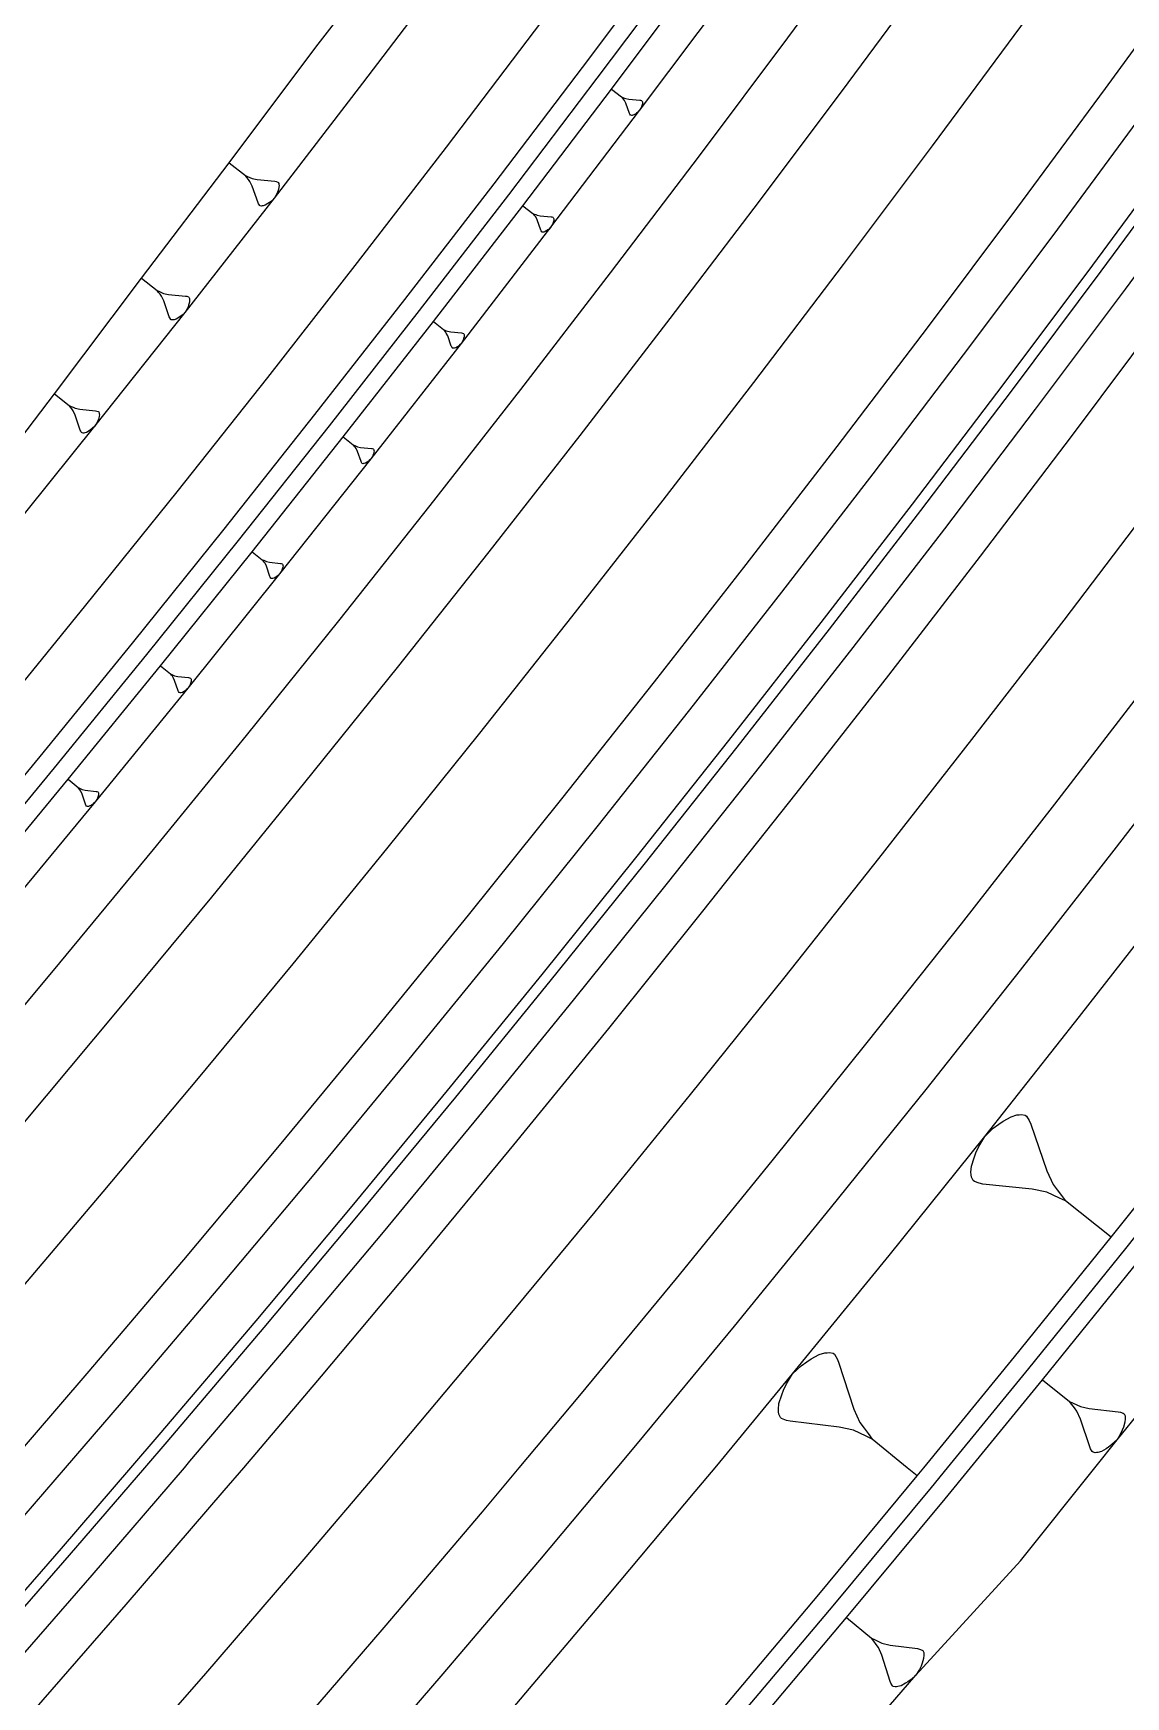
# Model space of a CAD drawing. Extents: x 386614 to 387594, y 803230 to 804419.
# Drawn here: x 387033.5 to 387069.9, y 803592.4 to 803647.7 of the extents above; entities that cross this region are included whole.
import ezdxf

# ---------------------------------------------------------------- set-up
doc = ezdxf.new("R2010")
doc.units = 0
doc.layers.get('0').update_dxf_attribs({"linetype": 'CONTINUOUS'})

msp = doc.modelspace()

# ---------------------------------------------------------------- linework, layer by layer
at = {"color": 7}
for p, q in [((387052.7479, 803645.8616), (387053.0872, 803645.6055)), ((387053.0872, 803645.6055), (387053.1333, 803645.5859)), ((387053.1187, 803645.5665), (387053.0872, 803645.6055)), ((387053.1501, 803645.5276), (387053.1187, 803645.5665)), ((387053.1333, 803645.5859), (387053.1794, 803645.5663)), ((387053.1816, 803645.4886), (387053.1501, 803645.5276)), ((387053.1794, 803645.5663), (387053.2255, 803645.5468)), ((387053.2299, 803645.3913), (387053.1816, 803645.4886)), ((387053.2255, 803645.5468), (387053.3323, 803645.527)), ((387053.3551, 803645.0533), (387053.2299, 803645.3913)), ((387053.3323, 803645.527), (387053.6917, 803645.4992)), ((387053.7297, 803645.227), (387053.6882, 803645.1518)), ((387053.6917, 803645.4992), (387053.7184, 803645.4942)), ((387053.7184, 803645.4942), (387053.7548, 803645.482)), ((387053.7493, 803645.2731), (387053.7297, 803645.227)), ((387053.7616, 803645.3095), (387053.7493, 803645.2731)), ((387053.7548, 803645.482), (387053.7645, 803645.4747)), ((387053.7788, 803645.3726), (387053.7616, 803645.3095)), ((387053.7645, 803645.4747), (387053.7766, 803645.4503)), ((387053.7766, 803645.4503), (387053.779, 803645.4333)), ((387053.7813, 803645.4163), (387053.7788, 803645.3726)), ((387053.779, 803645.4333), (387053.7813, 803645.4163)), ((387053.3672, 803645.0289), (387053.3551, 803645.0533)), ((387053.389, 803644.9973), (387053.3672, 803645.0289)), ((387053.3987, 803644.99), (387053.389, 803644.9973)), ((387053.4254, 803644.985), (387053.3987, 803644.99)), ((387053.4424, 803644.9874), (387053.4254, 803644.985)), ((387053.4594, 803644.9898), (387053.4424, 803644.9874)), ((387053.5007, 803645.0042), (387053.4594, 803644.9898)), ((387053.5567, 803645.0381), (387053.5007, 803645.0042)), ((387053.5883, 803645.0598), (387053.5567, 803645.0381)), ((387053.6273, 803645.0913), (387053.5883, 803645.0598)), ((387053.6882, 803645.1518), (387053.6273, 803645.0913)), ((387040.0271, 803643.4055), (387040.5711, 803642.9832)), ((387040.5711, 803642.9832), (387040.6453, 803642.9505)), ((387040.6212, 803642.9194), (387040.5711, 803642.9832)), ((387040.6713, 803642.8556), (387040.6212, 803642.9194)), ((387040.6453, 803642.9505), (387040.7195, 803642.9178)), ((387040.7214, 803642.7918), (387040.6713, 803642.8556)), ((387040.7195, 803642.9178), (387040.7938, 803642.8851)), ((387040.7975, 803642.6331), (387040.7214, 803642.7918)), ((387040.7938, 803642.8851), (387040.9664, 803642.8507)), ((387040.993, 803642.0828), (387040.7975, 803642.6331)), ((387040.9664, 803642.8507), (387041.548, 803642.7978)), ((387041.548, 803642.7978), (387041.5911, 803642.7892)), ((387041.5911, 803642.7892), (387041.6498, 803642.7685)), ((387041.657, 803642.489), (387041.6363, 803642.4303)), ((387041.6498, 803642.7685), (387041.6654, 803642.7565)), ((387041.6862, 803642.5908), (387041.657, 803642.489)), ((387041.6654, 803642.7565), (387041.6844, 803642.7168)), ((387041.6844, 803642.7168), (387041.6879, 803642.6892)), ((387041.6913, 803642.6616), (387041.6862, 803642.5908)), ((387041.6879, 803642.6892), (387041.6913, 803642.6616)), ((387041.012, 803642.0431), (387040.993, 803642.0828)), ((387041.0466, 803641.9914), (387041.012, 803642.0431)), ((387041.0621, 803641.9793), (387041.0466, 803641.9914)), ((387041.1053, 803641.9708), (387041.0621, 803641.9793)), ((387041.1329, 803641.9742), (387041.1053, 803641.9708)), ((387041.1605, 803641.9777), (387041.1329, 803641.9742)), ((387041.2278, 803642.0002), (387041.1605, 803641.9777)), ((387041.3192, 803642.0538), (387041.2278, 803642.0002)), ((387041.3709, 803642.0884), (387041.3192, 803642.0538)), ((387041.4347, 803642.1385), (387041.3709, 803642.0884)), ((387041.5347, 803642.2352), (387041.4347, 803642.1385)), ((387041.6036, 803642.3561), (387041.5347, 803642.2352)), ((387041.6363, 803642.4303), (387041.6036, 803642.3561)), ((387049.8006, 803641.9842), (387050.1382, 803641.7258)), ((387050.1382, 803641.7258), (387050.1841, 803641.7059)), ((387050.1693, 803641.6866), (387050.1382, 803641.7258)), ((387050.2005, 803641.6475), (387050.1693, 803641.6866)), ((387050.1841, 803641.7059), (387050.2301, 803641.6861)), ((387050.2317, 803641.6083), (387050.2005, 803641.6475)), ((387050.2301, 803641.6861), (387050.276, 803641.6662)), ((387050.2793, 803641.5107), (387050.2317, 803641.6083)), ((387050.276, 803641.6662), (387050.3827, 803641.6457)), ((387050.4023, 803641.1719), (387050.2793, 803641.5107)), ((387050.3827, 803641.6457), (387050.7419, 803641.6154)), ((387050.778, 803641.343), (387050.736, 803641.2682)), ((387050.7419, 803641.6154), (387050.7685, 803641.6103)), ((387050.7685, 803641.6103), (387050.8048, 803641.5978)), ((387050.7979, 803641.389), (387050.778, 803641.343)), ((387050.8104, 803641.4253), (387050.7979, 803641.389)), ((387050.8048, 803641.5978), (387050.8145, 803641.5904)), ((387050.8281, 803641.4883), (387050.8104, 803641.4253)), ((387050.8145, 803641.5904), (387050.8264, 803641.566)), ((387050.8264, 803641.566), (387050.8287, 803641.549)), ((387050.8309, 803641.532), (387050.8281, 803641.4883)), ((387050.8287, 803641.549), (387050.8309, 803641.532)), ((387050.4142, 803641.1474), (387050.4023, 803641.1719)), ((387050.4358, 803641.1157), (387050.4142, 803641.1474)), ((387050.4454, 803641.1083), (387050.4358, 803641.1157)), ((387050.4721, 803641.1032), (387050.4454, 803641.1083)), ((387050.4891, 803641.1054), (387050.4721, 803641.1032)), ((387050.5061, 803641.1077), (387050.4891, 803641.1054)), ((387050.5475, 803641.1218), (387050.5061, 803641.1077)), ((387050.6037, 803641.1553), (387050.5475, 803641.1218)), ((387050.6355, 803641.1768), (387050.6037, 803641.1553)), ((387050.6747, 803641.208), (387050.6355, 803641.1768)), ((387050.736, 803641.2682), (387050.6747, 803641.208)), ((387037.1145, 803639.5739), (387037.6372, 803639.1625)), ((387037.6372, 803639.1625), (387037.7087, 803639.1304)), ((387037.6852, 803639.1005), (387037.6372, 803639.1625)), ((387037.7087, 803639.1304), (387037.7802, 803639.0983)), ((387037.7332, 803639.0386), (387037.6852, 803639.1005)), ((387037.7812, 803638.9766), (387037.7332, 803639.0386)), ((387037.7802, 803639.0983), (387037.8517, 803639.0662)), ((387037.8536, 803638.8228), (387037.7812, 803638.9766)), ((387037.8517, 803639.0662), (387038.0182, 803639.0319)), ((387038.0389, 803638.29), (387037.8536, 803638.8228)), ((387038.0182, 803639.0319), (387038.5797, 803638.977)), ((387038.5797, 803638.977), (387038.6213, 803638.9684)), ((387038.6213, 803638.9684), (387038.6779, 803638.9481)), ((387038.6626, 803638.6214), (387038.6305, 803638.5499)), ((387038.683, 803638.678), (387038.6626, 803638.6214)), ((387038.6779, 803638.9481), (387038.6928, 803638.9363)), ((387038.7119, 803638.7762), (387038.683, 803638.678)), ((387038.6928, 803638.9363), (387038.7109, 803638.8978)), ((387038.7109, 803638.8978), (387038.7141, 803638.8712)), ((387038.7173, 803638.8445), (387038.7119, 803638.7762)), ((387038.7141, 803638.8712), (387038.7173, 803638.8445)), ((387038.057, 803638.2515), (387038.0389, 803638.29)), ((387038.0901, 803638.2013), (387038.057, 803638.2515)), ((387038.105, 803638.1896), (387038.0901, 803638.2013)), ((387038.1466, 803638.181), (387038.105, 803638.1896)), ((387038.1733, 803638.1842), (387038.1466, 803638.181)), ((387038.2, 803638.1873), (387038.1733, 803638.1842)), ((387038.2651, 803638.2086), (387038.2, 803638.1873)), ((387038.3538, 803638.2598), (387038.2651, 803638.2086)), ((387038.404, 803638.2928), (387038.3538, 803638.2598)), ((387038.466, 803638.3408), (387038.404, 803638.2928)), ((387038.5632, 803638.4336), (387038.466, 803638.3408)), ((387038.6305, 803638.5499), (387038.5632, 803638.4336)), ((387046.8272, 803638.1268), (387047.1629, 803637.8662)), ((387047.1629, 803637.8662), (387047.2088, 803637.846)), ((387047.1939, 803637.8268), (387047.1629, 803637.8662)), ((387047.2248, 803637.7874), (387047.1939, 803637.8268)), ((387047.2088, 803637.846), (387047.2546, 803637.8258)), ((387047.2557, 803637.748), (387047.2248, 803637.7874)), ((387047.2546, 803637.8258), (387047.3004, 803637.8056)), ((387047.3027, 803637.6501), (387047.2557, 803637.748)), ((387047.3004, 803637.8056), (387047.4069, 803637.7844)), ((387047.4233, 803637.3105), (387047.3027, 803637.6501)), ((387047.4069, 803637.7844), (387047.7658, 803637.7517)), ((387047.8002, 803637.4791), (387047.7576, 803637.4045)), ((387047.7658, 803637.7517), (387047.7925, 803637.7464)), ((387047.7925, 803637.7464), (387047.8287, 803637.7337)), ((387047.8204, 803637.5249), (387047.8002, 803637.4791)), ((387047.8331, 803637.5611), (387047.8204, 803637.5249)), ((387047.8287, 803637.7337), (387047.8383, 803637.7262)), ((387047.8512, 803637.624), (387047.8331, 803637.5611)), ((387047.8383, 803637.7262), (387047.85, 803637.7017)), ((387047.85, 803637.7017), (387047.8522, 803637.6847)), ((387047.8543, 803637.6676), (387047.8512, 803637.624)), ((387047.8522, 803637.6847), (387047.8543, 803637.6676)), ((387047.4351, 803637.286), (387047.4233, 803637.3105)), ((387047.4564, 803637.2541), (387047.4351, 803637.286)), ((387047.466, 803637.2466), (387047.4564, 803637.2541)), ((387047.4926, 803637.2413), (387047.466, 803637.2466)), ((387047.5097, 803637.2435), (387047.4926, 803637.2413)), ((387047.5267, 803637.2456), (387047.5097, 803637.2435)), ((387047.5682, 803637.2595), (387047.5267, 803637.2456)), ((387047.6246, 803637.2926), (387047.5682, 803637.2595)), ((387047.6566, 803637.3139), (387047.6246, 803637.2926)), ((387047.6959, 803637.3448), (387047.6566, 803637.3139)), ((387047.7576, 803637.4045), (387047.6959, 803637.3448)), ((387034.2191, 803635.7272), (387034.7051, 803635.3393)), ((387034.7051, 803635.3393), (387034.7717, 803635.3089)), ((387034.7496, 803635.2811), (387034.7051, 803635.3393)), ((387034.794, 803635.2229), (387034.7496, 803635.2811)), ((387034.7717, 803635.3089), (387034.8384, 803635.2785)), ((387034.8384, 803635.2785), (387034.905, 803635.248)), ((387034.905, 803635.248), (387035.0604, 803635.2149)), ((387034.8385, 803635.1647), (387034.794, 803635.2229)), ((387034.9052, 803635.0205), (387034.8385, 803635.1647)), ((387035.0751, 803634.5212), (387034.9052, 803635.0205)), ((387035.0604, 803635.2149), (387035.5849, 803635.16)), ((387035.6297, 803634.7605), (387035.566, 803634.6522)), ((387035.5849, 803635.16), (387035.6237, 803635.1517)), ((387035.6237, 803635.1517), (387035.6765, 803635.1323)), ((387035.6602, 803634.8271), (387035.6297, 803634.7605)), ((387035.6795, 803634.8798), (387035.6602, 803634.8271)), ((387035.6765, 803635.1323), (387035.6904, 803635.1213)), ((387035.7072, 803634.9714), (387035.6795, 803634.8798)), ((387035.6904, 803635.1213), (387035.707, 803635.0852)), ((387035.707, 803635.0852), (387035.7098, 803635.0602)), ((387035.7126, 803635.0353), (387035.7072, 803634.9714)), ((387035.7098, 803635.0602), (387035.7126, 803635.0353)), ((387035.0918, 803634.4852), (387035.0751, 803634.5212)), ((387035.1223, 803634.4381), (387035.0918, 803634.4852)), ((387035.1362, 803634.427), (387035.1223, 803634.4381)), ((387035.1751, 803634.4187), (387035.1362, 803634.427)), ((387035.2, 803634.4215), (387035.1751, 803634.4187)), ((387035.225, 803634.4243), (387035.2, 803634.4215)), ((387035.286, 803634.4438), (387035.225, 803634.4243)), ((387035.3692, 803634.4911), (387035.286, 803634.4438)), ((387035.4163, 803634.5216), (387035.3692, 803634.4911)), ((387035.4746, 803634.5661), (387035.4163, 803634.5216)), ((387035.566, 803634.6522), (387035.4746, 803634.5661)), ((387043.8278, 803634.2895), (387044.1617, 803634.0267)), ((387044.1617, 803634.0267), (387044.2074, 803634.0062)), ((387044.1924, 803633.9871), (387044.1617, 803634.0267)), ((387044.223, 803633.9475), (387044.1924, 803633.9871)), ((387044.2074, 803634.0062), (387044.2531, 803633.9857)), ((387044.2537, 803633.9079), (387044.223, 803633.9475)), ((387044.2531, 803633.9857), (387044.2987, 803633.9652)), ((387044.3, 803633.8097), (387044.2537, 803633.9079)), ((387044.2987, 803633.9652), (387044.4051, 803633.9433)), ((387044.4183, 803633.4693), (387044.3, 803633.8097)), ((387044.4051, 803633.9433), (387044.7638, 803633.9082)), ((387044.7963, 803633.6354), (387044.7532, 803633.5611)), ((387044.7638, 803633.9082), (387044.7904, 803633.9027)), ((387044.7904, 803633.9027), (387044.8265, 803633.8897)), ((387044.8168, 803633.681), (387044.7963, 803633.6354)), ((387044.8297, 803633.7172), (387044.8168, 803633.681)), ((387044.8265, 803633.8897), (387044.836, 803633.8822)), ((387044.8482, 803633.7799), (387044.8297, 803633.7172)), ((387044.836, 803633.8822), (387044.8476, 803633.8576)), ((387044.8476, 803633.8576), (387044.8496, 803633.8406)), ((387044.8517, 803633.8235), (387044.8482, 803633.7799)), ((387044.8496, 803633.8406), (387044.8517, 803633.8235)), ((387044.4299, 803633.4447), (387044.4183, 803633.4693)), ((387044.451, 803633.4127), (387044.4299, 803633.4447)), ((387044.4605, 803633.4052), (387044.451, 803633.4127)), ((387044.4871, 803633.3997), (387044.4605, 803633.4052)), ((387044.5042, 803633.4017), (387044.4871, 803633.3997)), ((387044.5212, 803633.4038), (387044.5042, 803633.4017)), ((387044.5628, 803633.4174), (387044.5212, 803633.4038)), ((387044.6195, 803633.45), (387044.5628, 803633.4174)), ((387044.6515, 803633.4711), (387044.6195, 803633.45)), ((387044.6911, 803633.5018), (387044.6515, 803633.4711)), ((387044.7532, 803633.5611), (387044.6911, 803633.5018)), ((387040.8025, 803630.4726), (387041.1346, 803630.2076)), ((387041.1346, 803630.2076), (387041.1802, 803630.1868)), ((387041.165, 803630.1678), (387041.1346, 803630.2076)), ((387041.1954, 803630.128), (387041.165, 803630.1678)), ((387041.1802, 803630.1868), (387041.2257, 803630.166)), ((387041.2258, 803630.0882), (387041.1954, 803630.128)), ((387041.2257, 803630.166), (387041.2712, 803630.1451)), ((387041.2714, 803629.9897), (387041.2258, 803630.0882)), ((387041.2712, 803630.1451), (387041.3774, 803630.1225)), ((387041.3874, 803629.6485), (387041.2714, 803629.9897)), ((387041.3774, 803630.1225), (387041.7358, 803630.085)), ((387041.7229, 803629.738), (387041.6604, 803629.6792)), ((387041.7664, 803629.812), (387041.7229, 803629.738)), ((387041.7358, 803630.085), (387041.7624, 803630.0793)), ((387041.7624, 803630.0793), (387041.7984, 803630.0661)), ((387041.7872, 803629.8575), (387041.7664, 803629.812)), ((387041.8005, 803629.8936), (387041.7872, 803629.8575)), ((387041.7984, 803630.0661), (387041.8079, 803630.0585)), ((387041.8194, 803629.9562), (387041.8005, 803629.8936)), ((387041.8079, 803630.0585), (387041.8193, 803630.0339)), ((387041.8193, 803630.0339), (387041.8212, 803630.0168)), ((387041.8231, 803629.9998), (387041.8194, 803629.9562)), ((387041.8212, 803630.0168), (387041.8231, 803629.9998)), ((387041.3988, 803629.6239), (387041.3874, 803629.6485)), ((387041.4197, 803629.5917), (387041.3988, 803629.6239)), ((387041.4292, 803629.5841), (387041.4197, 803629.5917)), ((387041.4558, 803629.5785), (387041.4292, 803629.5841)), ((387041.4728, 803629.5804), (387041.4558, 803629.5785)), ((387041.4899, 803629.5823), (387041.4728, 803629.5804)), ((387041.5316, 803629.5956), (387041.4899, 803629.5823)), ((387041.5884, 803629.6279), (387041.5316, 803629.5956)), ((387041.6206, 803629.6488), (387041.5884, 803629.6279)), ((387041.6604, 803629.6792), (387041.6206, 803629.6488)), ((387037.7516, 803626.6763), (387038.0818, 803626.409)), ((387038.0818, 803626.409), (387038.1272, 803626.3879)), ((387038.1119, 803626.369), (387038.0818, 803626.409)), ((387038.1272, 803626.3879), (387038.1726, 803626.3668)), ((387038.142, 803626.329), (387038.1119, 803626.369)), ((387038.1721, 803626.289), (387038.142, 803626.329)), ((387038.2171, 803626.1902), (387038.1721, 803626.289)), ((387038.1726, 803626.3668), (387038.218, 803626.3457)), ((387038.3308, 803625.8483), (387038.2171, 803626.1902)), ((387038.218, 803626.3457), (387038.324, 803626.3223)), ((387038.324, 803626.3223), (387038.6821, 803626.2824)), ((387038.342, 803625.8236), (387038.3308, 803625.8483)), ((387038.564, 803625.847), (387038.5316, 803625.8263)), ((387038.604, 803625.8771), (387038.564, 803625.847)), ((387038.6668, 803625.9355), (387038.604, 803625.8771)), ((387038.7109, 803626.0092), (387038.6668, 803625.9355)), ((387038.6821, 803626.2824), (387038.7086, 803626.2765)), ((387038.7086, 803626.2765), (387038.7445, 803626.2631)), ((387038.732, 803626.0546), (387038.7109, 803626.0092)), ((387038.7454, 803626.0906), (387038.732, 803626.0546)), ((387038.7445, 803626.2631), (387038.754, 803626.2554)), ((387038.7648, 803626.153), (387038.7454, 803626.0906)), ((387038.754, 803626.2554), (387038.7652, 803626.2307)), ((387038.7688, 803626.1966), (387038.7648, 803626.153)), ((387038.7652, 803626.2307), (387038.767, 803626.2137)), ((387038.767, 803626.2137), (387038.7688, 803626.1966)), ((387038.3627, 803625.7913), (387038.342, 803625.8236)), ((387038.3721, 803625.7836), (387038.3627, 803625.7913)), ((387038.3986, 803625.7778), (387038.3721, 803625.7836)), ((387038.4157, 803625.7796), (387038.3986, 803625.7778)), ((387038.4328, 803625.7814), (387038.4157, 803625.7796)), ((387038.4746, 803625.7944), (387038.4328, 803625.7814)), ((387038.5316, 803625.8263), (387038.4746, 803625.7944)), ((387034.675, 803622.9006), (387035.0034, 803622.6311)), ((387035.0034, 803622.6311), (387035.0486, 803622.6097)), ((387035.0332, 803622.591), (387035.0034, 803622.6311)), ((387035.0631, 803622.5508), (387035.0332, 803622.591)), ((387035.0486, 803622.6097), (387035.0939, 803622.5883)), ((387035.0929, 803622.5106), (387035.0631, 803622.5508)), ((387035.0939, 803622.5883), (387035.1391, 803622.5669)), ((387035.1391, 803622.5669), (387035.2449, 803622.5428)), ((387035.2449, 803622.5428), (387035.6027, 803622.5005)), ((387035.1372, 803622.4115), (387035.0929, 803622.5106)), ((387035.2486, 803622.0689), (387035.1372, 803622.4115)), ((387035.2596, 803622.0441), (387035.2486, 803622.0689)), ((387035.2801, 803622.0116), (387035.2596, 803622.0441)), ((387035.2895, 803622.0039), (387035.2801, 803622.0116)), ((387035.3159, 803621.9979), (387035.2895, 803622.0039)), ((387035.333, 803621.9996), (387035.3159, 803621.9979)), ((387035.3501, 803622.0013), (387035.333, 803621.9996)), ((387035.3919, 803622.014), (387035.3501, 803622.0013)), ((387035.4492, 803622.0455), (387035.3919, 803622.014)), ((387035.4817, 803622.066), (387035.4492, 803622.0455)), ((387035.5219, 803622.0958), (387035.4817, 803622.066)), ((387035.5851, 803622.1538), (387035.5219, 803622.0958)), ((387035.6297, 803622.2272), (387035.5851, 803622.1538)), ((387035.6027, 803622.5005), (387035.6292, 803622.4945)), ((387035.6292, 803622.4945), (387035.665, 803622.4808)), ((387035.6511, 803622.2724), (387035.6297, 803622.2272)), ((387035.6648, 803622.3082), (387035.6511, 803622.2724)), ((387035.6845, 803622.3706), (387035.6648, 803622.3082)), ((387035.665, 803622.4808), (387035.6744, 803622.4731)), ((387035.6744, 803622.4731), (387035.6855, 803622.4483)), ((387035.6888, 803622.4141), (387035.6845, 803622.3706)), ((387035.6855, 803622.4483), (387035.6872, 803622.4312)), ((387035.6872, 803622.4312), (387035.6888, 803622.4141)), ((387065.6378, 803611.4315), (387065.7851, 803611.5271)), ((387065.7851, 803611.5271), (387066.045, 803611.6748)), ((387066.045, 803611.6748), (387066.2357, 803611.7357)), ((387066.2357, 803611.7357), (387066.3137, 803611.7444)), ((387066.3137, 803611.7444), (387066.3917, 803611.7532)), ((387066.3917, 803611.7532), (387066.5132, 803611.7273)), ((387066.5132, 803611.7273), (387066.5565, 803611.6927)), ((387066.5565, 803611.6927), (387066.6521, 803611.5454)), ((387066.6521, 803611.5454), (387066.7042, 803611.4327)), ((387064.971, 803610.6851), (387065.17, 803611.0235)), ((387065.17, 803611.0235), (387065.4558, 803611.2926)), ((387065.4558, 803611.2926), (387065.6378, 803611.4315)), ((387066.7042, 803611.4327), (387067.2349, 803609.8727)), ((387064.8153, 803610.3121), (387064.8758, 803610.4769)), ((387064.8758, 803610.4769), (387064.971, 803610.6851)), ((387064.7118, 803609.8265), (387064.729, 803610.0259)), ((387064.7206, 803609.7484), (387064.7118, 803609.8265)), ((387064.729, 803610.0259), (387064.8153, 803610.3121)), ((387067.2349, 803609.8727), (387067.4435, 803609.422)), ((387064.7294, 803609.6704), (387064.7206, 803609.7484)), ((387064.7815, 803609.5578), (387064.7294, 803609.6704)), ((387064.8249, 803609.5231), (387064.7815, 803609.5578)), ((387064.9897, 803609.4626), (387064.8249, 803609.5231)), ((387065.1111, 803609.4368), (387064.9897, 803609.4626)), ((387066.75, 803609.2652), (387065.1111, 803609.4368)), ((387067.2357, 803609.1617), (387066.75, 803609.2652)), ((387067.4435, 803609.422), (387067.5824, 803609.2401)), ((387067.5824, 803609.2401), (387067.7213, 803609.0582)), ((387067.4439, 803609.0665), (387067.2357, 803609.1617)), ((387067.6521, 803608.9714), (387067.4439, 803609.0665)), ((387067.8603, 803608.8763), (387067.6521, 803608.9714)), ((387067.7213, 803609.0582), (387067.8603, 803608.8763)), ((387069.379, 803607.6641), (387067.8603, 803608.8763)), ((387059.3961, 803603.617), (387059.6568, 803603.7605)), ((387059.6568, 803603.7605), (387059.8474, 803603.8186)), ((387059.8474, 803603.8186), (387059.9252, 803603.8263)), ((387059.9252, 803603.8263), (387060.0029, 803603.8339)), ((387060.0029, 803603.8339), (387060.1234, 803603.8065)), ((387060.1234, 803603.8065), (387060.1661, 803603.7715)), ((387060.1661, 803603.7715), (387060.2593, 803603.6236)), ((387058.7772, 803603.1241), (387059.0653, 803603.3881)), ((387059.0653, 803603.3881), (387059.2482, 803603.5239)), ((387059.2482, 803603.5239), (387059.3961, 803603.617)), ((387060.2593, 803603.6236), (387060.3096, 803603.5108)), ((387060.3096, 803603.5108), (387060.8168, 803601.951)), ((387058.4771, 803602.5841), (387058.5746, 803602.7901)), ((387058.5746, 803602.7901), (387058.7772, 803603.1241)), ((387067.0961, 803602.9283), (387067.9892, 803602.2055)), ((387058.3051, 803601.939), (387058.3248, 803602.1372)), ((387058.3248, 803602.1372), (387058.4147, 803602.4209)), ((387058.4147, 803602.4209), (387058.4771, 803602.5841)), ((387067.9892, 803602.2055), (387068.1119, 803602.1485)), ((387068.0706, 803602.0974), (387067.9892, 803602.2055)), ((387068.152, 803601.9893), (387068.0706, 803602.0974)), ((387068.1119, 803602.1485), (387068.2346, 803602.0914)), ((387068.2346, 803602.0914), (387068.3573, 803602.0343)), ((387058.3128, 803601.8612), (387058.3051, 803601.939)), ((387058.3205, 803601.7834), (387058.3128, 803601.8612)), ((387058.3708, 803601.6706), (387058.3205, 803601.7834)), ((387058.4136, 803601.6355), (387058.3708, 803601.6706)), ((387058.5768, 803601.5731), (387058.4136, 803601.6355)), ((387058.6973, 803601.5457), (387058.5768, 803601.5731)), ((387060.3261, 803601.3529), (387058.6973, 803601.5457)), ((387060.8168, 803601.951), (387061.0183, 803601.4997)), ((387061.0183, 803601.4997), (387061.1541, 803601.3168)), ((387068.2334, 803601.8812), (387068.152, 803601.9893)), ((387068.355, 803601.6139), (387068.2334, 803601.8812)), ((387068.6625, 803600.6894), (387068.355, 803601.6139)), ((387068.3573, 803602.0343), (387068.6441, 803601.9712)), ((387068.6441, 803601.9712), (387069.6124, 803601.8632)), ((387069.6124, 803601.8632), (387069.684, 803601.8474)), ((387069.684, 803601.8474), (387069.7812, 803601.811)), ((387069.7812, 803601.811), (387069.8067, 803601.7903)), ((387069.8359, 803601.5133), (387069.7837, 803601.3444)), ((387069.8067, 803601.7903), (387069.8371, 803601.7235)), ((387069.8469, 803601.6312), (387069.8359, 803601.5133)), ((387069.8371, 803601.7235), (387069.842, 803601.6773)), ((387069.842, 803601.6773), (387069.8469, 803601.6312)), ((387060.808, 803601.2434), (387060.3261, 803601.3529)), ((387061.0139, 803601.1459), (387060.808, 803601.2434)), ((387061.2199, 803601.0484), (387061.0139, 803601.1459)), ((387061.1541, 803601.3168), (387061.29, 803601.1339)), ((387061.4258, 803600.9509), (387061.2199, 803601.0484)), ((387061.29, 803601.1339), (387061.4258, 803600.9509)), ((387062.5847, 803600), (387061.4258, 803600.9509)), ((387069.6902, 803601.1245), (387069.5712, 803600.9253)), ((387069.7473, 803601.2472), (387069.6902, 803601.1245)), ((387069.7837, 803601.3444), (387069.7473, 803601.2472)), ((387068.6929, 803600.6226), (387068.6625, 803600.6894)), ((387068.7488, 803600.5352), (387068.6929, 803600.6226)), ((387068.7743, 803600.5145), (387068.7488, 803600.5352)), ((387068.846, 803600.4987), (387068.7743, 803600.5145)), ((387068.8921, 803600.5036), (387068.846, 803600.4987)), ((387068.9383, 803600.5085), (387068.8921, 803600.5036)), ((387069.0513, 803600.5437), (387068.9383, 803600.5085)), ((387069.2055, 803600.63), (387069.0513, 803600.5437)), ((387069.293, 803600.6859), (387069.2055, 803600.63)), ((387069.4011, 803600.7673), (387069.293, 803600.6859)), ((387069.5712, 803600.9253), (387069.4011, 803600.7673)), ((387062.921, 803599.7241), (387062.5847, 803600)), ((387060.5745, 803595.0197), (387061.4065, 803594.3275)), ((387061.4065, 803594.3275), (387061.5213, 803594.2722)), ((387061.4818, 803594.2247), (387061.4065, 803594.3275)), ((387061.5571, 803594.1218), (387061.4818, 803594.2247)), ((387061.5213, 803594.2722), (387061.6362, 803594.2169)), ((387061.6324, 803594.0189), (387061.5571, 803594.1218)), ((387061.7435, 803593.7656), (387061.6324, 803594.0189)), ((387061.6362, 803594.2169), (387061.751, 803594.1616)), ((387062.0213, 803592.8909), (387061.7435, 803593.7656)), ((387061.751, 803594.1616), (387062.0203, 803594.0984)), ((387062.0203, 803594.0984), (387062.931, 803593.9844)), ((387062.931, 803593.9844), (387062.9983, 803593.9686)), ((387062.9983, 803593.9686), (387063.0894, 803593.9331)), ((387063.0894, 803593.9331), (387063.1132, 803593.9133)), ((387063.1132, 803593.9133), (387063.141, 803593.85)), ((387063.149, 803593.7629), (387063.1372, 803593.652)), ((387063.141, 803593.85), (387063.145, 803593.8064)), ((387063.145, 803593.8064), (387063.149, 803593.7629)), ((387062.995, 803593.2876), (387062.8803, 803593.1015)), ((387063.0503, 803593.4025), (387062.995, 803593.2876)), ((387063.0858, 803593.4936), (387063.0503, 803593.4025)), ((387063.1372, 803593.652), (387063.0858, 803593.4936)), ((387062.0491, 803592.8276), (387062.0213, 803592.8909)), ((387062.1007, 803592.7445), (387062.0491, 803592.8276)), ((387062.1244, 803592.7247), (387062.1007, 803592.7445)), ((387062.1917, 803592.7089), (387062.1244, 803592.7247)), ((387062.2353, 803592.7129), (387062.1917, 803592.7089)), ((387062.2788, 803592.7169), (387062.2353, 803592.7129)), ((387062.3857, 803592.7487), (387062.2788, 803592.7169)), ((387062.5321, 803592.828), (387062.3857, 803592.7487)), ((387062.6152, 803592.8795), (387062.5321, 803592.828)), ((387062.7181, 803592.9548), (387062.6152, 803592.8795)), ((387062.8803, 803593.1015), (387062.7181, 803592.9548))]:
    msp.add_line(p, q, dxfattribs=at)
at = {"color": 2, "linetype": 'CONTINUOUS'}
for points in [[(387034.5876, 803600), (387036.4485, 803602.1616), (387039.6652, 803605.9496), (387042.8563, 803609.7593), (387046.0216, 803613.5904), (387049.1609, 803617.4429), (387052.2741, 803621.3165), (387055.3611, 803625.211), (387058.4217, 803629.1263), (387061.4557, 803633.0622), (387064.4631, 803637.0185), (387067.4437, 803640.995), (387070.3974, 803644.9916), (387073.324, 803649.0081), (387076.2234, 803653.0442), (387079.0954, 803657.0998), (387081.94, 803661.1748), (387084.757, 803665.2688), (387087.5463, 803669.3818), (387090.3077, 803673.5136), (387093.0411, 803677.6639), (387095.7464, 803681.8326), (387098.4235, 803686.0195), (387100, 803688.5222)], [(387038.5461, 803600), (387038.7286, 803600.212), (387041.9585, 803604.0155), (387045.1626, 803607.8407), (387048.3408, 803611.6875), (387051.4929, 803615.5557), (387054.6188, 803619.445), (387057.7184, 803623.3555), (387060.7915, 803627.2867), (387063.8379, 803631.2387), (387066.8576, 803635.2111), (387069.8503, 803639.2039), (387072.816, 803643.2167), (387075.7546, 803647.2496), (387078.6658, 803651.3022), (387081.5496, 803655.3743), (387084.4057, 803659.4659), (387087.2342, 803663.5766), (387090.0349, 803667.7064), (387092.8075, 803671.855), (387095.5521, 803676.0223), (387098.2684, 803680.208), (387100, 803682.9161)], [(387019.9839, 803600), (387021.6753, 803601.9119), (387024.8941, 803605.6001), (387028.0879, 803609.31), (387031.2565, 803613.0414), (387034.3999, 803616.7941), (387037.5178, 803620.568), (387040.6102, 803624.3628), (387043.6768, 803628.1785), (387046.7176, 803632.0148), (387049.7325, 803635.8715), (387052.7212, 803639.7485), (387055.6836, 803643.6457), (387058.6196, 803647.5627), (387061.5291, 803651.4995), (387064.4119, 803655.4559), (387067.2679, 803659.4317), (387070.097, 803663.4266), (387072.8991, 803667.4406), (387075.6739, 803671.4735), (387078.4215, 803675.525), (387081.1416, 803679.5949)], [(387052.944, 803600), (387053.619, 803600.8059), (387056.8446, 803604.7099), (387060.0436, 803608.6357), (387063.2161, 803612.5831), (387066.3618, 803616.5517), (387069.4807, 803620.5415), (387072.5725, 803624.5523), (387075.6371, 803628.584), (387078.6745, 803632.6362), (387081.6844, 803636.7088), (387084.6667, 803640.8017), (387087.6212, 803644.9147), (387090.548, 803649.0475), (387093.4467, 803653.2), (387096.3173, 803657.372), (387099.1596, 803661.5633), (387100, 803662.8207)], [(387000, 803562.5661), (387002.902, 803565.5094), (387006.3672, 803569.0716), (387009.8082, 803572.6571), (387013.2249, 803576.2658), (387016.6172, 803579.8975), (387019.9848, 803583.5521), (387023.3277, 803587.2293), (387026.6456, 803590.9291), (387029.9385, 803594.6511), (387033.2062, 803598.3953), (387034.5876, 803600)], [(387000, 803558.3143), (387001.5419, 803559.8571), (387005.0453, 803563.4103), (387008.5246, 803566.987), (387011.9797, 803570.5872), (387015.4104, 803574.2106), (387018.8165, 803577.8572), (387022.1978, 803581.5266), (387025.5543, 803585.2188), (387028.8858, 803588.9337), (387032.1921, 803592.6709), (387035.4731, 803596.4304), (387038.5461, 803600)], [(387000, 803542.8596), (387002.1648, 803544.9679), (387005.7688, 803548.5256), (387009.3486, 803552.1076), (387012.9042, 803555.7137), (387016.4353, 803559.3437), (387019.9419, 803562.9975), (387023.4236, 803566.6749), (387026.8804, 803570.3757), (387030.3122, 803574.0998), (387033.7187, 803577.847), (387037.0998, 803581.6172), (387040.4554, 803585.4101), (387043.7852, 803589.2256), (387047.0892, 803593.0635), (387050.3672, 803596.9237), (387052.944, 803600)]]:
    msp.add_lwpolyline(points, dxfattribs=at)
at = {"color": 1, "linetype": 'CONTINUOUS'}
for points in [[(387036.7648, 803600), (387037.7025, 803601.0893), (387040.9265, 803604.8858), (387044.1248, 803608.7041), (387047.2971, 803612.5438), (387050.4435, 803616.4049), (387053.5637, 803620.2872), (387056.6576, 803624.1905), (387059.7251, 803628.1145), (387062.7659, 803632.0593), (387065.7801, 803636.0244), (387068.7674, 803640.0099), (387071.7277, 803644.0154), (387074.6608, 803648.0409), (387077.5667, 803652.0861), (387080.4452, 803656.1508), (387083.2962, 803660.2349), (387086.1195, 803664.3381), (387088.915, 803668.4604), (387091.6826, 803672.6014), (387094.4221, 803676.761), (387097.1335, 803680.9391), (387099.8166, 803685.1353), (387100, 803685.4264)], [(387037.2266, 803600), (387037.9686, 803600.8618), (387041.1941, 803604.6602), (387044.3938, 803608.4802), (387047.5677, 803612.3218), (387050.7156, 803616.1847), (387053.8373, 803620.0689), (387056.9326, 803623.974), (387060.0015, 803627.8999), (387063.0439, 803631.8465), (387066.0594, 803635.8136), (387069.0481, 803639.8009), (387072.0098, 803643.8084), (387074.9444, 803647.8357), (387077.8517, 803651.8828), (387080.7315, 803655.9495), (387083.5838, 803660.0355), (387086.4085, 803664.1407), (387089.2053, 803668.2649), (387091.9742, 803672.4079), (387094.7151, 803676.5695), (387097.4278, 803680.7495), (387100, 803684.7724)], [(387010.7684, 803600), (387013.2967, 803602.8194), (387016.5095, 803606.451), (387019.6976, 803610.1043), (387022.861, 803613.7791), (387025.9995, 803617.4751), (387029.1129, 803621.1923), (387032.2012, 803624.9304), (387035.2641, 803628.6893), (387038.3015, 803632.4688), (387041.3134, 803636.2688), (387044.2995, 803640.089), (387047.2597, 803643.9293), (387050.1939, 803647.7895), (387053.1019, 803651.6694), (387055.9837, 803655.5689), (387058.839, 803659.4878), (387061.6679, 803663.4259), (387064.47, 803667.383), (387067.2453, 803671.359), (387069.9937, 803675.3536), (387072.7151, 803679.3667)], [(387013.4548, 803600), (387014.7902, 803601.4891), (387018.0119, 803605.1309), (387021.2089, 803608.7944), (387024.3811, 803612.4794), (387027.5283, 803616.1857), (387030.6504, 803619.9133), (387033.7473, 803623.6618), (387036.8187, 803627.4312), (387039.8647, 803631.2212), (387042.8849, 803635.0317), (387045.8793, 803638.8626), (387048.8478, 803642.7136), (387051.7902, 803646.5846), (387054.7063, 803650.4753), (387057.5961, 803654.3857), (387060.4594, 803658.3155), (387063.2961, 803662.2646), (387066.1061, 803666.2327), (387068.8891, 803670.2197), (387071.6452, 803674.2255), (387074.3741, 803678.2498)], [(387016.6459, 803600), (387019.7973, 803603.5621), (387023.005, 803607.2376), (387026.1877, 803610.9347), (387029.3455, 803614.6532), (387032.478, 803618.3929), (387035.5851, 803622.1538), (387038.6668, 803625.9355), (387041.7229, 803629.738), (387044.7532, 803633.5611), (387047.7576, 803637.4045), (387050.736, 803641.2682), (387053.6882, 803645.1518), (387056.6141, 803649.0554), (387059.5136, 803652.9786), (387062.3864, 803656.9213), (387065.2326, 803660.8834), (387068.0519, 803664.8646), (387070.8443, 803668.8647), (387073.6096, 803672.8836), (387076.3477, 803676.9211)], [(387056.1961, 803600), (387058.7772, 803603.1241), (387061.987, 803607.063), (387065.17, 803611.0235), (387068.3263, 803615.0054), (387071.4555, 803619.0085), (387074.5576, 803623.0327), (387077.6325, 803627.0778), (387080.68, 803631.1435), (387083.6999, 803635.2298), (387086.6921, 803639.3363), (387089.6566, 803643.463), (387092.5931, 803647.6096), (387095.5015, 803651.7759), (387098.3816, 803655.9619), (387100, 803658.3483)], [(387064.698, 803600), (387067.0961, 803602.9283), (387070.3168, 803606.9155), (387073.5106, 803610.9245), (387076.6772, 803614.9551), (387079.8166, 803619.007), (387082.9286, 803623.0801), (387086.0131, 803627.1741), (387089.0699, 803631.289), (387092.0989, 803635.4245), (387095.1, 803639.5805), (387098.0974, 803643.7395), (387100, 803646.4174)], [(387000, 803539.3735), (387000.275, 803539.6378), (387003.9151, 803543.1828), (387007.5311, 803546.7524), (387011.1229, 803550.3463), (387014.6903, 803553.9644), (387018.2332, 803557.6065), (387021.7514, 803561.2725), (387025.2448, 803564.9622), (387028.7132, 803568.6754), (387032.1564, 803572.4119), (387035.5742, 803576.1716), (387038.9666, 803579.9544), (387042.3334, 803583.7599), (387045.6743, 803587.5881), (387048.9893, 803591.4389), (387052.2783, 803595.3119), (387055.5409, 803599.207), (387056.1961, 803600)], [(387000, 803530.7215), (387000.9838, 803531.5356), (387004.6873, 803535.0765), (387008.3669, 803538.6425), (387012.0224, 803542.2333), (387015.6536, 803545.8488), (387019.2603, 803549.4888), (387022.8424, 803553.1531), (387026.3998, 803556.8416), (387029.9322, 803560.5542), (387033.4394, 803564.2906), (387036.9214, 803568.0507), (387040.3779, 803571.8343), (387043.8089, 803575.6412), (387047.2141, 803579.4713), (387050.5934, 803583.3243), (387053.9467, 803587.2002), (387057.2738, 803591.0987), (387060.5745, 803595.0197), (387063.8486, 803598.9629), (387064.698, 803600)], [(387000, 803560.224), (387000.5838, 803560.8082), (387004.0808, 803564.3549), (387007.5538, 803567.9251), (387011.0025, 803571.5187), (387014.4269, 803575.1355), (387017.8268, 803578.7753), (387021.202, 803582.4381), (387024.5524, 803586.1236), (387027.8777, 803589.8316), (387031.178, 803593.562), (387034.453, 803597.3146), (387036.7648, 803600)], [(387000, 803559.7289), (387000.8322, 803560.5616), (387004.3309, 803564.11), (387007.8055, 803567.6819), (387011.2559, 803571.2772), (387014.6819, 803574.8957), (387018.0834, 803578.5373), (387021.4602, 803582.2018), (387024.8121, 803585.889), (387028.1391, 803589.5988), (387031.4409, 803593.331), (387034.7175, 803597.0854), (387037.2266, 803600)]]:
    msp.add_lwpolyline(points, dxfattribs=at)
at = {"color": 7, "linetype": 'CONTINUOUS'}
for points in [[(387040.5165, 803600), (387043.1051, 803603.0484), (387046.3158, 803606.8814), (387049.5004, 803610.736), (387052.6589, 803614.612), (387055.7912, 803618.5093), (387058.897, 803622.4277), (387061.9764, 803626.3669), (387065.029, 803630.3269), (387068.0548, 803634.3074), (387071.0536, 803638.3083), (387074.0254, 803642.3293), (387076.9699, 803646.3703), (387079.887, 803650.4311), (387082.7766, 803654.5116), (387085.6386, 803658.6114), (387088.4728, 803662.7306), (387091.2791, 803666.8687), (387094.0574, 803671.0258), (387096.8076, 803675.2015), (387099.5295, 803679.3957), (387100, 803680.1316)], [(387003.0884, 803600), (387005.9017, 803602.9637), (387009.1566, 803606.5071), (387012.3419, 803610.1131), (387015.5346, 803613.7127), (387018.7489, 803617.295), (387021.9098, 803620.9243), (387025.0305, 803624.5884), (387028.2139, 803628.202), (387031.3044, 803631.8938), (387034.2191, 803635.7272), (387037.1145, 803639.5739), (387040.0271, 803643.4055), (387042.9147, 803647.2553), (387045.8642, 803651.0577), (387048.8247, 803654.8529), (387051.6552, 803658.7453), (387054.4277, 803662.6794), (387057.1914, 803666.6188), (387059.8124, 803670.6578), (387062.5597, 803674.6064), (387065.1674, 803678.6504)], [(387032.6083, 803600), (387035.3084, 803603.1363), (387038.5186, 803606.9167), (387041.7032, 803610.7186), (387044.862, 803614.5419), (387047.9949, 803618.3865), (387051.1018, 803622.2522), (387054.1824, 803626.1388), (387057.2368, 803630.0461), (387060.2647, 803633.974), (387063.2659, 803637.9222), (387066.2405, 803641.8906), (387069.1881, 803645.8791), (387072.1087, 803649.8873), (387075.0022, 803653.9152), (387077.8684, 803657.9626), (387080.7072, 803662.0292), (387083.5184, 803666.1149), (387086.302, 803670.2195), (387089.0578, 803674.3429), (387091.7856, 803678.4847)], [(387074.8719, 803677.9147), (387072.1406, 803673.8871), (387069.3823, 803669.878), (387066.5969, 803665.8876), (387063.7846, 803661.9162), (387060.9455, 803657.9638), (387058.0798, 803654.0307), (387055.1876, 803650.1171), (387052.269, 803646.2231), (387049.3242, 803642.3489), (387046.3533, 803638.4947), (387043.3564, 803634.6606), (387040.3336, 803630.8469), (387037.2851, 803627.0537), (387034.2111, 803623.2812), (387031.1117, 803619.5295), (387027.987, 803615.7989), (387024.8371, 803612.0895), (387021.6623, 803608.4014), (387018.4626, 803604.7349), (387015.2382, 803601.09), (387014.2607, 803600)], [(387023.3218, 803600), (387023.5533, 803600.2617), (387026.7832, 803603.9627), (387029.988, 803607.6854), (387033.1676, 803611.4296), (387036.3218, 803615.1953), (387039.4505, 803618.9822), (387042.5535, 803622.7901), (387045.6308, 803626.6189), (387048.6821, 803630.4685), (387051.7073, 803634.3385), (387054.7063, 803638.2289), (387057.6789, 803642.1395), (387060.6251, 803646.0701), (387063.5446, 803650.0205), (387066.4374, 803653.9905), (387069.3033, 803657.98), (387072.1421, 803661.9887), (387074.9538, 803666.0166), (387077.7383, 803670.0633), (387080.4953, 803674.1288), (387083.2248, 803678.2128)], [(387006.0482, 803600), (387007.4618, 803601.555), (387010.6832, 803605.1473), (387013.8803, 803608.7613), (387017.0529, 803612.3968), (387020.2008, 803616.0536), (387023.324, 803619.7316), (387026.4222, 803623.4307), (387029.4954, 803627.1506), (387032.5434, 803630.8911), (387035.566, 803634.6522), (387038.5632, 803638.4336), (387041.5347, 803642.2352), (387044.4805, 803646.0568), (387047.4004, 803649.8981), (387050.2942, 803653.7592), (387053.162, 803657.6396), (387056.0034, 803661.5394), (387058.8184, 803665.4583), (387061.6069, 803669.3961), (387064.3687, 803673.3527), (387067.1037, 803677.3278)], [(387015.0666, 803600), (387015.6863, 803600.6909), (387018.9133, 803604.3388), (387022.1157, 803608.0084), (387025.2932, 803611.6995), (387028.4456, 803615.4121), (387031.573, 803619.1458), (387034.675, 803622.9006), (387037.7516, 803626.6763), (387040.8025, 803630.4726), (387043.8278, 803634.2895), (387046.8272, 803638.1268), (387049.8006, 803641.9842), (387052.7479, 803645.8616), (387055.669, 803649.7588), (387058.5636, 803653.6757), (387061.4317, 803657.6121), (387064.2731, 803661.5677), (387067.0877, 803665.5425), (387069.8754, 803669.5362), (387072.6361, 803673.5486), (387075.3696, 803677.5796)], [(387027.9703, 803600), (387029.428, 803601.6702), (387032.6482, 803605.4109), (387035.8431, 803609.1731), (387039.0125, 803612.9569), (387042.1562, 803616.7621), (387045.2742, 803620.5883), (387048.3663, 803624.4356), (387051.4323, 803628.3036), (387054.472, 803632.1923), (387057.4855, 803636.1015), (387060.4724, 803640.0309), (387063.4328, 803643.9804), (387066.3664, 803647.9498), (387069.2731, 803651.9389), (387072.1527, 803655.9476), (387075.0053, 803659.9756), (387077.8305, 803664.0229), (387080.6283, 803668.0891), (387083.3986, 803672.1742), (387086.1413, 803676.2778)], [(387045.1081, 803600), (387045.7806, 803600.7919), (387049.0064, 803604.643), (387052.2061, 803608.5159), (387055.3796, 803612.4102), (387058.5267, 803616.326), (387061.6472, 803620.2628), (387064.7411, 803624.2207), (387067.8082, 803628.1994), (387070.8483, 803632.1988), (387073.8613, 803636.2186), (387076.8471, 803640.2586), (387079.8055, 803644.3187), (387082.7364, 803648.3988), (387085.6397, 803652.4985), (387088.5153, 803656.6178), (387091.3629, 803660.7564), (387094.1825, 803664.9141), (387096.9739, 803669.0908), (387099.7371, 803673.2863), (387100, 803673.6914)], [(387049.6829, 803600), (387051.6971, 803602.4047), (387054.9119, 803606.2957), (387058.1003, 803610.2084), (387061.2622, 803614.1426), (387064.3974, 803618.098), (387067.5059, 803622.0745), (387070.5874, 803626.072), (387073.6418, 803630.0901), (387076.669, 803634.1288), (387079.6688, 803638.1879), (387082.6412, 803642.2671), (387085.5859, 803646.3664), (387088.5029, 803650.4854), (387091.3919, 803654.6241), (387094.253, 803658.7821), (387097.0858, 803662.9595), (387099.8904, 803667.1558), (387100, 803667.3222)], [(387063.1469, 803600), (387066.1633, 803603.6832), (387069.379, 803607.6641), (387072.5677, 803611.6668), (387075.7293, 803615.6909), (387078.8637, 803619.7364), (387081.9709, 803623.803), (387085.0505, 803627.8906), (387088.1025, 803631.999), (387091.1267, 803636.1279), (387094.123, 803640.2773), (387097.1157, 803644.4297), (387100, 803648.4891)], [(387100, 803647.4533), (387097.6065, 803644.0846), (387094.6115, 803639.9289), (387091.6128, 803635.7762), (387088.5862, 803631.644), (387085.5318, 803627.5324), (387082.4497, 803623.4415), (387079.3402, 803619.3717), (387076.2033, 803615.323), (387073.0391, 803611.2956), (387069.8479, 803607.2898), (387066.6297, 803603.3057), (387063.9224, 803600)], [(387068.8342, 803600), (387069.5712, 803600.9253), (387072.8166, 803604.9203), (387075.638, 803609.2499), (387078.665, 803613.412), (387081.5561, 803617.6754), (387084.7259, 803621.7234), (387088.0518, 803625.6568), (387091.2585, 803629.683), (387094.4969, 803633.6896), (387097.9053, 803637.5796), (387100, 803640.6171)], [(387063.9224, 803600), (387063.3848, 803599.3435), (387060.1132, 803595.4034), (387056.8151, 803591.4855), (387053.4907, 803587.5901), (387050.1401, 803583.7173), (387046.7634, 803579.8673), (387043.3609, 803576.0403), (387039.9326, 803572.2364), (387036.4788, 803568.4558), (387032.9996, 803564.6987), (387029.4951, 803560.9652), (387025.9655, 803557.2556), (387022.411, 803553.57), (387018.8316, 803549.9086), (387015.2277, 803546.2715), (387011.5994, 803542.6589), (387007.9468, 803539.071), (387004.2701, 803535.5078), (387000.5696, 803531.9696), (387000, 803531.4984)], [(387000, 803532.2752), (387000.1553, 803532.4037), (387003.853, 803535.939), (387007.5267, 803539.4994), (387011.1765, 803543.0845), (387014.8019, 803546.6942), (387018.403, 803550.3284), (387021.9795, 803553.9869), (387025.5312, 803557.6696), (387029.058, 803561.3763), (387032.5597, 803565.1067), (387036.0362, 803568.8609), (387039.4873, 803572.6385), (387042.9128, 803576.4393), (387046.3127, 803580.2634), (387049.6867, 803584.1103), (387053.0346, 803587.98), (387056.3565, 803591.8724), (387059.6519, 803595.7871), (387062.921, 803599.7241), (387063.1469, 803600)], [(387000, 803525.3954), (387003.845, 803528.5375), (387007.5257, 803532.1423), (387011.3122, 803535.6387), (387014.6514, 803539.588), (387018.0213, 803543.4984), (387020.8205, 803547.9608), (387025.0065, 803551.0622), (387028.6291, 803554.7166), (387032.2325, 803558.3909), (387035.8056, 803562.0953), (387039.196, 803565.9688), (387042.5772, 803569.8485), (387045.8989, 803573.7795), (387049.2108, 803577.7168), (387052.7768, 803581.4318), (387056.1754, 803585.2946), (387059.5208, 803589.2036), (387062.8803, 803593.1015), (387066.364, 803596.899), (387068.8342, 803600)], [(387000, 803546.3493), (387000.4145, 803546.753), (387004.0065, 803550.2988), (387007.5744, 803553.8688), (387011.1181, 803557.4629), (387014.6375, 803561.0808), (387018.1323, 803564.7224), (387021.6024, 803568.3875), (387025.0477, 803572.076), (387028.468, 803575.7877), (387031.8632, 803579.5225), (387035.233, 803583.28), (387038.5774, 803587.0603), (387041.8961, 803590.8631), (387045.1891, 803594.6882), (387048.4561, 803598.5354), (387049.6829, 803600)], [(387000, 803551.2618), (387001.5392, 803552.7813), (387005.0904, 803556.3346), (387008.6176, 803559.9118), (387012.1204, 803563.5128), (387015.5989, 803567.1373), (387019.0528, 803570.7853), (387022.4819, 803574.4565), (387025.8862, 803578.1508), (387029.2654, 803581.868), (387032.6195, 803585.608), (387035.9481, 803589.3705), (387039.2513, 803593.1555), (387042.5289, 803596.9627), (387045.1081, 803600)], [(387000, 803556.1923), (387002.6065, 803558.8004), (387006.117, 803562.3607), (387009.6034, 803565.9447), (387013.0655, 803569.5522), (387016.5031, 803573.183), (387019.9161, 803576.837), (387023.3043, 803580.5139), (387026.6677, 803584.2136), (387030.0059, 803587.936), (387033.3189, 803591.6808), (387036.6066, 803595.4479), (387039.8687, 803599.2372), (387040.5165, 803600)]]:
    msp.add_lwpolyline(points, dxfattribs=at)
at = {"color": 3, "linetype": 'CONTINUOUS'}
for points in [[(387040.5165, 803600), (387043.1051, 803603.0484), (387046.3158, 803606.8814), (387049.5004, 803610.736), (387052.6589, 803614.612), (387055.7912, 803618.5093), (387058.897, 803622.4277), (387061.9764, 803626.3669), (387065.029, 803630.3269), (387068.0548, 803634.3074), (387071.0536, 803638.3083), (387074.0254, 803642.3293), (387076.9699, 803646.3703), (387079.887, 803650.4311), (387082.7766, 803654.5116), (387085.6386, 803658.6114), (387088.4728, 803662.7306), (387091.2791, 803666.8687), (387094.0574, 803671.0258), (387096.8076, 803675.2015), (387099.5295, 803679.3957), (387100, 803680.1316)], [(387000, 803556.1923), (387002.6065, 803558.8004), (387006.117, 803562.3607), (387009.6034, 803565.9447), (387013.0655, 803569.5522), (387016.5031, 803573.183), (387019.9161, 803576.837), (387023.3043, 803580.5139), (387026.6677, 803584.2136), (387030.0059, 803587.936), (387033.3189, 803591.6808), (387036.6066, 803595.4479), (387039.8687, 803599.2372), (387040.5165, 803600)]]:
    msp.add_lwpolyline(points, dxfattribs=at)

doc.saveas('drawing.dxf')
